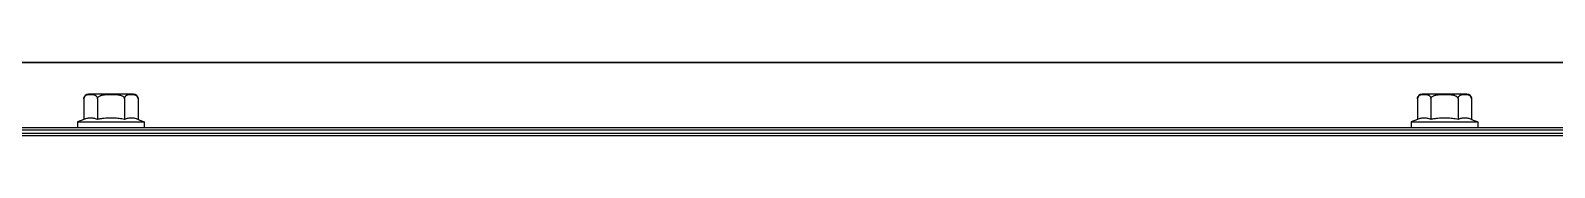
# Model space of a CAD drawing. Header units: millimetres. Extents: x 21899 to 38731, y -5425 to 3612.
# Drawn here: x 31548.3 to 31868.3, y 2869.1 to 2884.5 of the extents above; entities that cross this region are included whole.
import ezdxf

# ---------------------------------------------------------------- set-up
doc = ezdxf.new("R2010")
doc.units = ezdxf.units.MM

msp = doc.modelspace()

# ---------------------------------------------------------------- linework, layer by layer
at = {"color": 7, "linetype": 'Continuous'}
for p, q in [((34109.19, 2884.49), (31344.93, 2884.49)), ((31569.94, 2877.79), (31560.54, 2877.79)), ((31849.94, 2877.79), (31840.54, 2877.79)), ((31559.54, 2876.79), (31559.54, 2872.49)), ((31562.39, 2876.79), (31562.39, 2872.49)), ((31568.09, 2876.79), (31568.09, 2872.49)), ((31570.94, 2876.79), (31570.94, 2872.49)), ((31839.54, 2876.79), (31839.54, 2872.49)), ((31842.39, 2876.79), (31842.39, 2872.49)), ((31848.09, 2876.79), (31848.09, 2872.49)), ((31850.94, 2876.79), (31850.94, 2872.49)), ((31344.93, 2870.79), (34109.19, 2870.79)), ((31559.54, 2872.49), (31558.24, 2871.99)), ((31558.24, 2871.99), (31558.24, 2870.79)), ((31558.24, 2871.99), (31572.24, 2871.99)), ((31570.94, 2872.49), (31572.24, 2871.99)), ((31572.24, 2871.99), (31572.24, 2870.79)), ((31839.54, 2872.49), (31838.24, 2871.99)), ((31838.24, 2871.99), (31838.24, 2870.79)), ((31838.24, 2871.99), (31852.24, 2871.99)), ((31850.94, 2872.49), (31852.24, 2871.99)), ((31852.24, 2871.99), (31852.24, 2870.79)), ((31344.93, 2869.09), (34109.19, 2869.09))]:
    msp.add_line(p, q, dxfattribs=at)
at = {"color": 9, "linetype": 'Continuous'}
for p, q in [((34109.19, 2884.36), (31344.93, 2884.36)), ((31344.93, 2870.29), (34109.19, 2870.29)), ((31344.93, 2869.59), (34109.19, 2869.59))]:
    msp.add_line(p, q, dxfattribs=at)
at = {"color": 7, "linetype": 'Continuous'}
for centre, start, end in [((31560.54, 2876.79), 90, 180), ((31569.94, 2876.79), 0, 90), ((31840.54, 2876.79), 90, 180), ((31849.94, 2876.79), 0, 90)]:
    msp.add_arc(centre, 1, start, end, dxfattribs=at)
for points, start_tangent, end_tangent in [([(31559.54, 2876.79), (31559.55, 2876.93), (31559.55, 2876.98)], (0, 1), (0.196493, 0.980505)), ([(31559.55, 2876.98), (31559.57, 2877.04)], (0.196493, 0.980505), (0.259097, 0.965851)), ([(31559.57, 2877.04), (31559.58, 2877.09), (31559.61, 2877.17)], (0.259097, 0.965851), (0.393606, 0.919279)), ([(31559.61, 2877.17), (31559.65, 2877.23), (31559.73, 2877.36), (31559.83, 2877.47), (31559.95, 2877.56), (31560.09, 2877.63), (31560.25, 2877.68), (31560.43, 2877.72), (31560.54, 2877.74)], (0.393606, 0.919279), (0.994208, 0.10747)), ([(31560.54, 2877.74), (31560.63, 2877.75), (31560.86, 2877.76), (31561.07, 2877.76), (31561.28, 2877.75), (31561.47, 2877.73), (31561.65, 2877.69), (31561.81, 2877.64), (31561.95, 2877.57), (31562.08, 2877.48), (31562.19, 2877.37), (31562.27, 2877.24), (31562.34, 2877.09), (31562.37, 2876.93), (31562.39, 2876.79)], (0.994208, 0.10747), (0, -1)), ([(31562.39, 2876.79), (31562.41, 2876.93), (31562.47, 2877.08), (31562.59, 2877.22), (31562.74, 2877.34), (31562.94, 2877.45), (31563.16, 2877.54), (31563.4, 2877.61), (31563.65, 2877.66), (31563.88, 2877.69), (31564.1, 2877.72), (31564.29, 2877.73), (31564.49, 2877.74), (31564.67, 2877.75), (31564.86, 2877.75), (31565.05, 2877.76), (31565.24, 2877.76)], (0, 1), (1, 0)), ([(31565.24, 2877.76), (31565.52, 2877.75), (31565.81, 2877.75), (31566.1, 2877.74), (31566.38, 2877.72), (31566.67, 2877.68), (31566.95, 2877.64), (31567.24, 2877.56), (31567.49, 2877.47), (31567.7, 2877.36), (31567.87, 2877.23), (31567.99, 2877.09), (31568.06, 2876.93), (31568.09, 2876.79)], (1, 0), (0, -1)), ([(31568.09, 2876.79), (31568.1, 2876.94), (31568.13, 2877.09), (31568.19, 2877.23), (31568.28, 2877.36), (31568.38, 2877.47), (31568.51, 2877.56), (31568.65, 2877.63), (31568.8, 2877.69), (31568.97, 2877.72), (31569.16, 2877.74), (31569.35, 2877.75), (31569.54, 2877.76), (31569.72, 2877.75), (31569.88, 2877.74), (31570.03, 2877.72), (31570.19, 2877.69), (31570.34, 2877.65), (31570.49, 2877.58), (31570.63, 2877.48), (31570.74, 2877.37), (31570.82, 2877.24), (31570.89, 2877.09), (31570.92, 2876.93), (31570.94, 2876.79)], (0, 1), (0, -1)), ([(31839.54, 2876.79), (31839.55, 2876.93), (31839.55, 2876.98)], (0, 1), (0.196493, 0.980505)), ([(31839.55, 2876.98), (31839.57, 2877.04)], (0.196493, 0.980505), (0.259097, 0.965851)), ([(31839.57, 2877.04), (31839.58, 2877.09), (31839.61, 2877.17)], (0.259097, 0.965851), (0.393606, 0.919279)), ([(31839.61, 2877.17), (31839.65, 2877.23), (31839.73, 2877.36), (31839.83, 2877.47), (31839.95, 2877.56), (31840.09, 2877.63), (31840.25, 2877.68), (31840.43, 2877.72), (31840.54, 2877.74)], (0.393606, 0.919279), (0.994208, 0.10747)), ([(31840.54, 2877.74), (31840.63, 2877.75), (31840.86, 2877.76), (31841.07, 2877.76), (31841.28, 2877.75), (31841.47, 2877.73), (31841.65, 2877.69), (31841.81, 2877.64), (31841.95, 2877.57), (31842.08, 2877.48), (31842.19, 2877.37), (31842.27, 2877.24), (31842.34, 2877.09), (31842.37, 2876.93), (31842.39, 2876.79)], (0.994208, 0.10747), (0, -1)), ([(31842.39, 2876.79), (31842.41, 2876.93), (31842.47, 2877.08), (31842.59, 2877.22), (31842.74, 2877.34), (31842.94, 2877.45), (31843.16, 2877.54), (31843.4, 2877.61), (31843.65, 2877.66), (31843.88, 2877.69), (31844.1, 2877.72), (31844.29, 2877.73), (31844.49, 2877.74), (31844.67, 2877.75), (31844.86, 2877.75), (31845.05, 2877.76), (31845.24, 2877.76)], (0, 1), (1, 0)), ([(31845.24, 2877.76), (31845.52, 2877.75), (31845.81, 2877.75), (31846.1, 2877.74), (31846.38, 2877.72), (31846.67, 2877.68), (31846.95, 2877.64), (31847.24, 2877.56), (31847.49, 2877.47), (31847.7, 2877.36), (31847.87, 2877.23), (31847.99, 2877.09), (31848.06, 2876.93), (31848.09, 2876.79)], (1, 0), (0, -1)), ([(31848.09, 2876.79), (31848.1, 2876.94), (31848.13, 2877.09), (31848.19, 2877.23), (31848.28, 2877.36), (31848.38, 2877.47), (31848.51, 2877.56), (31848.65, 2877.63), (31848.8, 2877.69), (31848.97, 2877.72), (31849.16, 2877.74), (31849.35, 2877.75), (31849.54, 2877.76), (31849.72, 2877.75), (31849.88, 2877.74), (31850.03, 2877.72), (31850.19, 2877.69), (31850.34, 2877.65), (31850.49, 2877.58), (31850.63, 2877.48), (31850.74, 2877.37), (31850.82, 2877.24), (31850.89, 2877.09), (31850.92, 2876.93), (31850.94, 2876.79)], (0, 1), (0, -1)), ([(31562.39, 2872.49), (31562.02, 2872.62), (31561.67, 2872.71), (31561.31, 2872.77), (31560.96, 2872.79), (31560.61, 2872.77), (31560.25, 2872.71), (31559.9, 2872.62), (31559.54, 2872.49)], (-0.932391, 0.361452), (-0.932391, -0.361452)), ([(31565.24, 2872.79), (31564.52, 2872.77), (31563.82, 2872.71), (31563.11, 2872.62), (31562.39, 2872.49)], (-1, 0), (-0.981728, -0.190289)), ([(31568.09, 2872.49), (31567.5, 2872.59), (31566.93, 2872.68), (31566.37, 2872.74), (31565.8, 2872.77), (31565.24, 2872.79)], (-0.981728, 0.190289), (-1, 0)), ([(31570.94, 2872.49), (31570.57, 2872.62), (31570.22, 2872.71), (31569.86, 2872.77), (31569.51, 2872.79), (31569.16, 2872.77), (31568.8, 2872.71), (31568.45, 2872.62), (31568.09, 2872.49)], (-0.932391, 0.361452), (-0.932391, -0.361452)), ([(31842.39, 2872.49), (31842.02, 2872.62), (31841.67, 2872.71), (31841.31, 2872.77), (31840.96, 2872.79), (31840.61, 2872.77), (31840.25, 2872.71), (31839.9, 2872.62), (31839.54, 2872.49)], (-0.932391, 0.361452), (-0.932391, -0.361452)), ([(31845.24, 2872.79), (31844.52, 2872.77), (31843.82, 2872.71), (31843.11, 2872.62), (31842.39, 2872.49)], (-1, 0), (-0.981728, -0.190289)), ([(31848.09, 2872.49), (31847.5, 2872.59), (31846.93, 2872.68), (31846.37, 2872.74), (31845.8, 2872.77), (31845.24, 2872.79)], (-0.981728, 0.190289), (-1, 0)), ([(31850.94, 2872.49), (31850.57, 2872.62), (31850.22, 2872.71), (31849.86, 2872.77), (31849.51, 2872.79), (31849.16, 2872.77), (31848.8, 2872.71), (31848.45, 2872.62), (31848.09, 2872.49)], (-0.932391, 0.361452), (-0.932391, -0.361452))]:
    msp.add_spline(points, degree=3, dxfattribs=dict(at, start_tangent=start_tangent, end_tangent=end_tangent))

doc.saveas('drawing.dxf')
